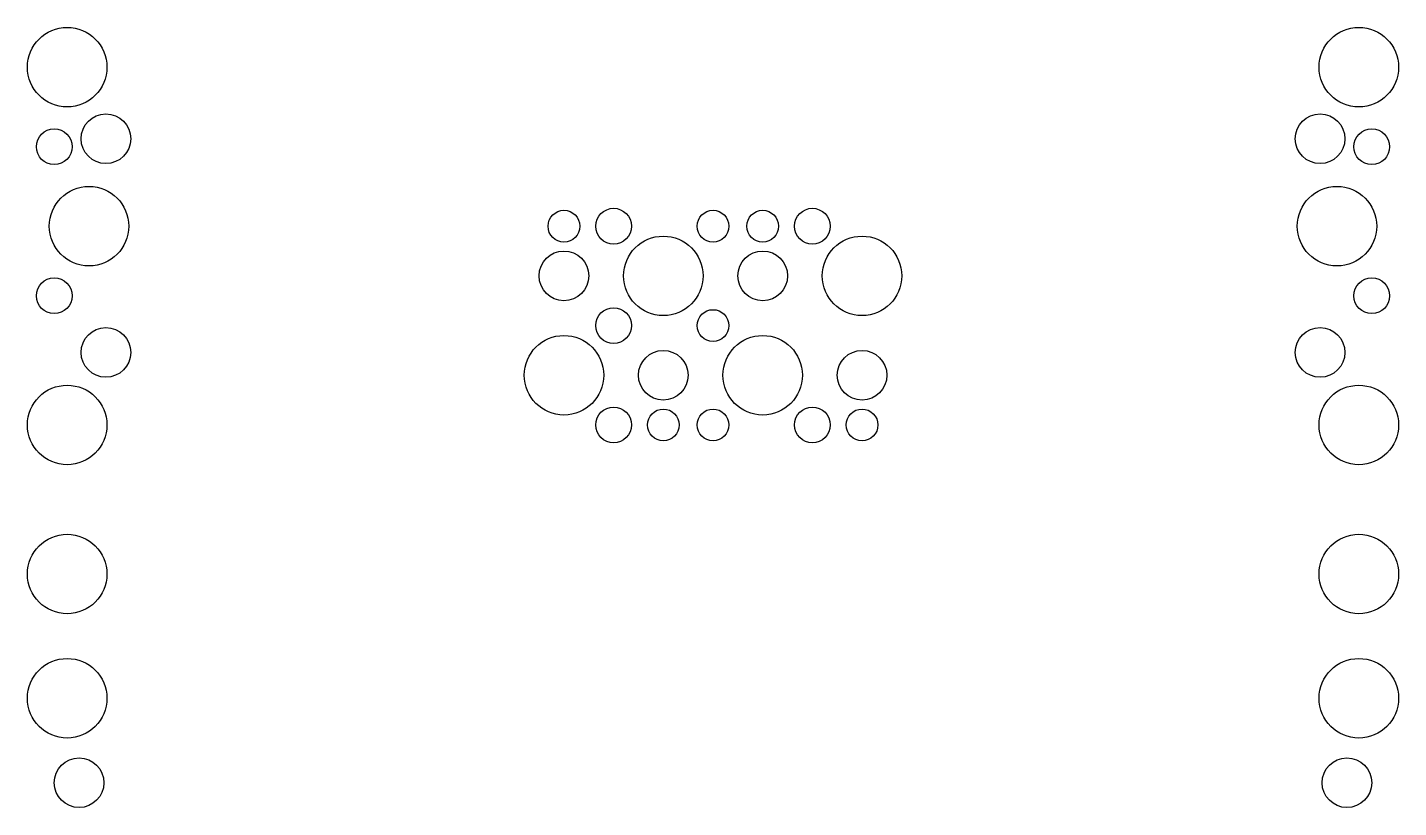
# Model space of a CAD drawing. Extents: x -690 to 690, y -385 to 400.
import ezdxf

# ---------------------------------------------------------------- set-up
doc = ezdxf.new("R2010")
doc.units = 0

msp = doc.modelspace()

# ---------------------------------------------------------------- linework, layer by layer
for centre, radius in [((-650, 360), 40), ((650, 360), 40), ((-611, 288), 25), ((611, 288), 25), ((-663, 280), 18), ((663, 280), 18), ((-628, 200), 40), ((628, 200), 40), ((-150, 200), 16), ((-100, 200), 18), ((0, 200), 16), ((50, 200), 16), ((100, 200), 18), ((-50, 150), 40), ((150, 150), 40), ((-150, 150), 25), ((50, 150), 25), ((-663, 130), 18), ((663, 130), 18), ((-100, 100), 18), ((0, 100), 16), ((-611, 73), 25), ((611, 73), 25), ((-150, 50), 40), ((50, 50), 40), ((-50, 50), 25), ((150, 50), 25), ((-650, 0), 40), ((650, 0), 40), ((-100, 0), 18), ((-50, 0), 16), ((0, 0), 16), ((100, 0), 18), ((150, 0), 16), ((-650, -150), 40), ((-650, -150), 40), ((650, -150), 40), ((650, -150), 40), ((-650, -275), 40), ((650, -275), 40), ((-638, -360), 25), ((638, -360), 25)]:
    msp.add_circle(centre, radius)

doc.saveas('drawing.dxf')
